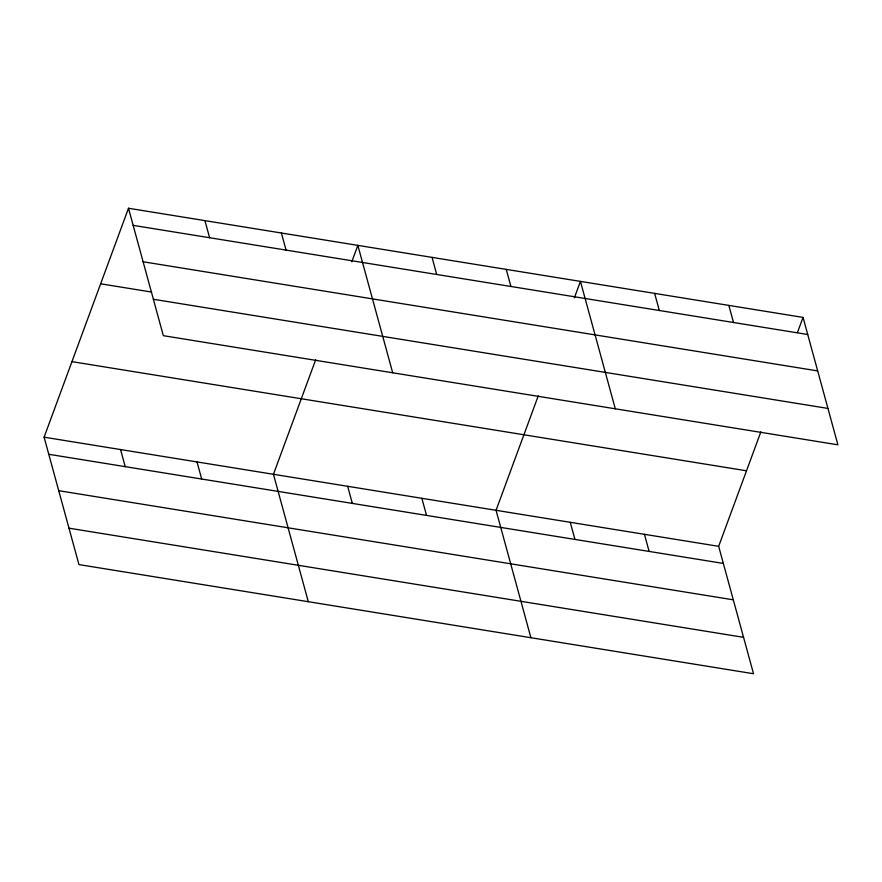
<?xml version="1.0" encoding="UTF-8"?>
<svg xmlns="http://www.w3.org/2000/svg" width="882" height="882" viewBox="0 0 882 882"><rect width="100%" height="100%" fill="white"/><g stroke="black" fill="none" stroke-linecap="round" stroke-linejoin="round"><path stroke-width="1.32" d="M760.857 431.871L718.665 546.322L753.515 673.738L78.95 564.59L44.1 437.185L128.485 208.262L803.05 317.41L837.9 444.815L163.335 335.678L128.485 208.262M315.646 359.834L273.453 474.296L308.303 601.7M351.797 261.745L357.838 245.372L392.688 372.777M538.252 395.853L496.059 510.314L530.909 637.719M574.403 297.763L580.444 281.391L615.294 408.796M797.471 332.514L803.05 317.41M133.16 225.362L807.725 334.51M143.116 261.767L817.68 370.914M100.636 283.806L151.605 292.052M153.38 299.274L827.944 408.421M71.949 361.642L746.514 470.79M44.1 437.185L718.665 546.322M48.775 454.285L723.339 563.433M58.741 490.69L733.295 599.826M68.994 528.186L743.559 637.333M728.841 305.404L733.526 322.503M654.642 293.397L659.317 310.497M644.466 534.327L649.141 551.426M506.235 269.385L510.921 286.485M570.257 522.32L574.943 539.42M432.037 257.379L436.711 274.478M421.861 498.308L426.535 515.408M281.38 233.002L286.066 250.102M347.651 486.302L352.337 503.402M204.933 220.632L209.607 237.732M197.006 461.925L201.68 479.025M120.547 449.555L125.233 466.655"/></g></svg>
